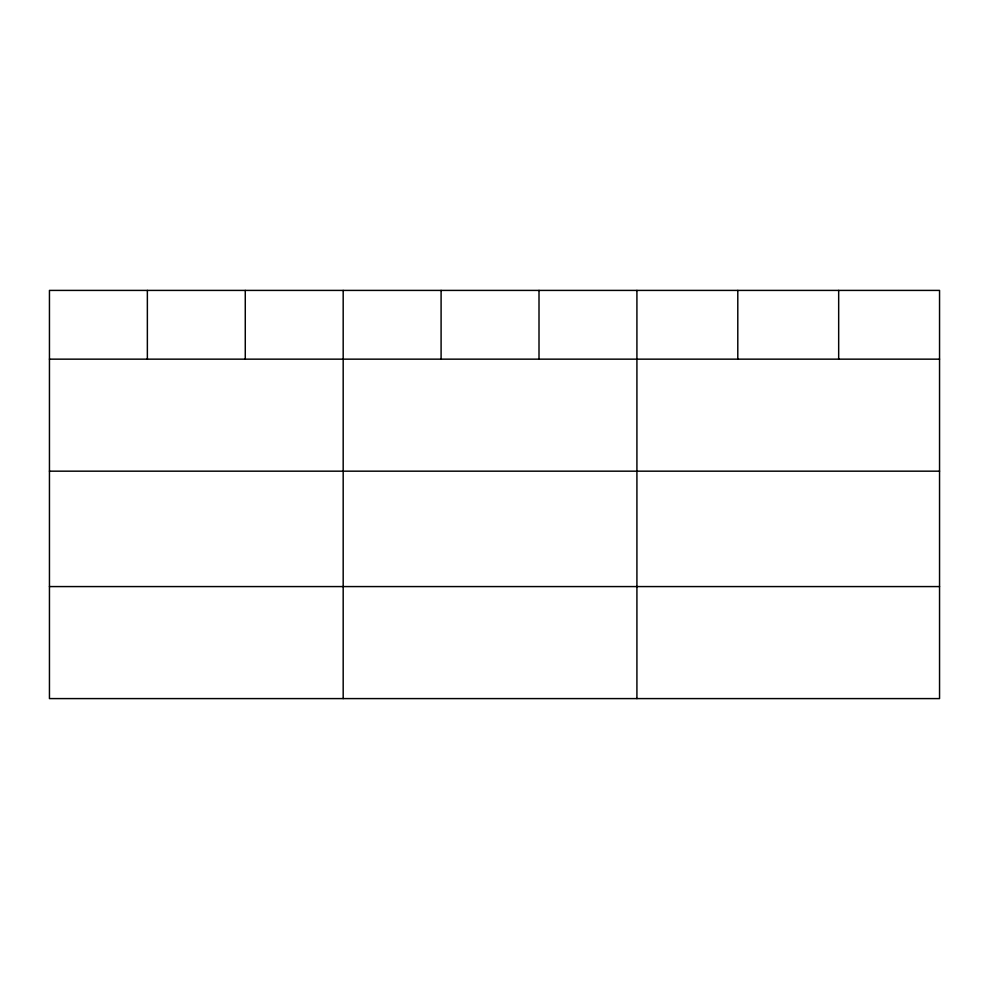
<?xml version="1.0" encoding="UTF-8"?>
<svg xmlns="http://www.w3.org/2000/svg" width="989" height="989" viewBox="0 0 989 989"><rect width="100%" height="100%" fill="white"/><g stroke="black" fill="none" stroke-linecap="round" stroke-linejoin="round"><path stroke-width="1.48" d="M939.55 471.172L939.55 290.407L49.45 290.407L49.45 698.593L939.55 698.593L939.55 471.172L49.45 471.172M49.45 359.155L939.55 359.155M49.45 586.576L939.55 586.576M838.672 290.407L838.672 359.155M737.794 290.407L737.794 359.155M636.916 290.407L636.916 698.593M539.005 290.407L539.005 359.155M441.094 290.407L441.094 359.155M343.183 290.407L343.183 698.593M245.272 290.407L245.272 359.155M147.361 290.407L147.361 359.155"/></g></svg>
